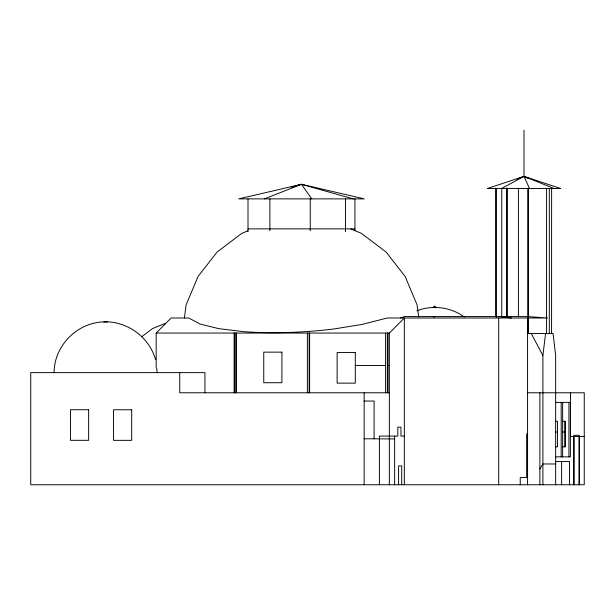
<?xml version="1.0" encoding="UTF-8"?>
<svg xmlns="http://www.w3.org/2000/svg" width="615" height="615" viewBox="0 0 615 615"><rect width="100%" height="100%" fill="white"/><g stroke="black" fill="none" stroke-linecap="round" stroke-linejoin="round"><path stroke-width="0.92" d="M542.899 484.758L542.899 355.508L545.574 333.553M54.112 372.629C54.005 345.538 77.759 321.937 104.781 321.891M184.369 318.001L186.114 304.925L198.053 276.489L217.057 252.065L241.818 233.323L247.937 230.825M539.87 468.984L542.899 463.971L555.653 463.971M156.172 367.639L156.172 333.053L171.162 318.001L188.705 318.001L200.206 324.051L218.879 328.679L243.525 331.639A117.749 27.467 -3.5 0 0 333.945 328.956L362.089 324.443L387.289 318.001L547.688 318.001L527.57 316.564L404.332 316.564L400.619 318.001M389.341 484.758L389.341 333.053L404.332 318.001L404.332 484.758M434.582 306.116L432.845 307.615L436.466 307.615L434.644 306.116M141.804 336.674L152.482 328.595L164.92 323.513M501.502 188.536L524.011 176.359L560.719 188.536L487.303 188.536L524.011 176.359L554.077 188.536M517.038 179.226L524.011 176.359L527.386 178.258M416.893 310.829C432.207 304.679 451.049 307.1 464.271 316.986M264.381 198.876L301.465 184.3L364.226 198.876L238.697 198.876L301.465 184.3L353.141 198.876M291.31 187.16L301.465 184.3L311.782 198.876M248.006 228.872L354.924 228.872M103.827 321.999L107.456 321.999M156.172 333.053L389.341 333.053M527.263 333.553L553.046 333.553L555.653 355.508L555.653 484.758M355.293 365.541L385.559 365.541M387.45 365.541L389.341 365.541M389.341 392.777L179.734 392.777L179.734 372.629M527.447 392.777L584.25 392.777L584.25 484.758L30.75 484.758L30.75 372.629L204.933 372.629L204.933 392.777M364.149 401.049L374.089 401.049L374.089 438.772M555.814 402.395L570.382 402.395L570.382 456.868L555.814 456.868M555.768 421.267L557.474 421.267L557.474 446.828L555.768 446.828M562.648 421.267L565.2 421.267L565.2 446.828L562.648 446.828M555.768 432.014L557.474 432.014M562.648 432.014L565.2 432.014M527.57 433.875L526.655 433.875L526.655 477.594M404.332 436.081L400.965 436.081L400.965 427.164L397.844 427.164L397.844 436.081L379.401 436.081L379.401 484.758M584.25 436.496L570.543 436.496L570.543 392.777M364.149 438.772L394.646 438.926M555.453 461.558L569.536 461.558L569.536 484.758M527.57 477.594L520.236 477.594L520.236 484.758M498.711 316.564L511.396 318.001M105.672 321.776C128.297 321.899 149.376 337.604 155.48 359.468M433.191 316.564L434.674 317.14M350.896 229.041L361.382 233.323L386.143 252.065L405.147 276.489L417.085 304.925L418.707 317.063M528.108 333.169L528.124 188.167M531.268 333.553L542.899 355.508M529.523 188.536L524.011 176.359L524.011 130.242M156.641 368.193L157.24 372.629M579.338 484.758L579.338 435.305L573.734 435.305L573.734 484.758M579.076 436.496L579.076 484.758M574.033 436.496L574.033 484.758M568.921 402.395L568.921 456.868M564.97 421.267L564.97 446.828M562.648 402.395L562.648 456.868M561.61 461.558L561.61 484.758M561.188 402.395L561.188 456.868M551.617 188.544L551.578 333.553M549.31 188.536L549.31 333.553M546.566 188.536L546.566 333.545M539.87 392.777L539.87 484.758M528.062 188.536L528.062 333.553M527.57 318.001L527.57 484.758M518.43 188.159L518.43 316.848M507.006 188.213L507.006 316.594M506.945 188.159L506.945 316.886M501.755 188.205L501.755 316.894M498.711 318.001L498.711 484.758M496.443 188.536L496.443 317.225M495.575 188.205L495.575 316.925M401.71 484.758L401.71 465.878L398.582 465.878L398.582 484.758M394.646 436.081L394.646 484.758M388.011 333.053L388.011 392.777M387.358 333.053L387.358 392.777M385.597 333.053L385.597 392.777M364.149 392.777L364.149 484.758M354.924 198.876L354.924 230.71M345.484 198.876L345.484 231.632M310.252 198.876L310.252 230.71M309.614 333.053L309.614 392.777M309.145 333.053L309.145 392.777M307.377 333.053L307.377 392.777M269.877 198.876L269.877 230.71M248.006 198.876L248.006 231.632M236.352 333.053L236.352 392.777M235.876 333.053L235.876 392.777M234.584 333.053L234.584 392.777M234.115 333.053L234.115 392.777M281.916 352.141L263.75 352.141L263.75 382.722L281.916 382.722L281.916 352.141M355.293 352.556L337.128 352.556L337.128 383.137L355.293 383.137L355.293 352.556M88.652 409.736L70.487 409.736L70.487 440.317L88.652 440.317L88.652 409.736M131.71 409.759L113.544 409.759L113.544 440.34L131.71 440.34L131.71 409.759"/></g></svg>
